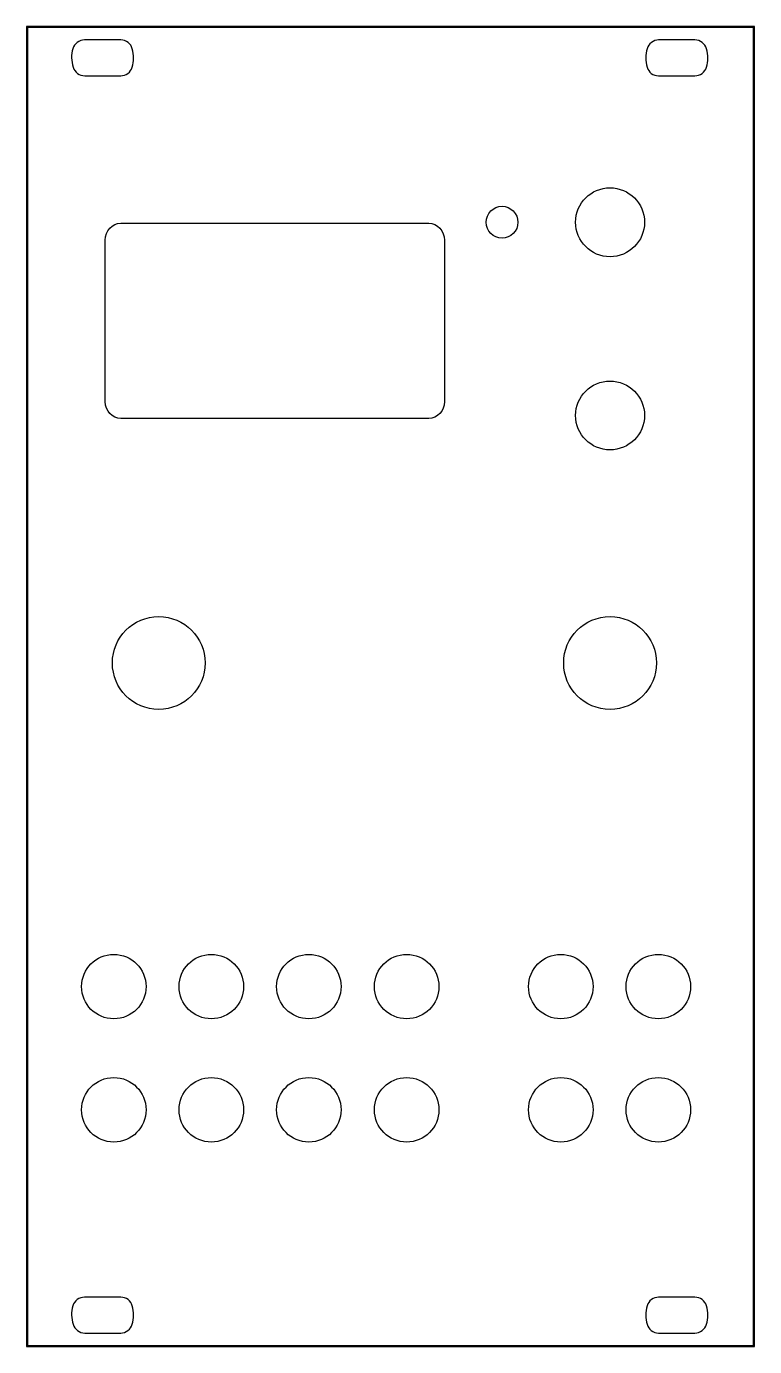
# Model space of a CAD drawing. Extents: x 5 to 76, y 7 to 135.
import ezdxf

# ---------------------------------------------------------------- set-up
doc = ezdxf.new("R2010")
doc.units = 0
doc.layers.add('SVG2', color=7, linetype='CONTINUOUS')

# ---------------------------------------------------------------- blocks, each defined once
blk = doc.blocks.new('*U4')
at = {"layer": 'SVG2', "color": 5}
for points in [[(4.89, 6.59), (4.84, 135.05), (4.89, 135.1)], [(4.84, 6.64), (4.84, 135.05), (4.89, 6.59)], [(4.89, 6.59), (4.89, 135.1), (4.94, 6.59)], [(4.94, 6.59), (4.89, 135.1), (4.94, 135.1)], [(4.94, 135), (4.94, 135.1), (5.69, 135)], [(5.69, 135), (4.94, 135.1), (5.69, 135.1)], [(5.69, 135), (5.69, 135.1), (7.93, 135)], [(7.93, 135), (5.69, 135.1), (7.93, 135.1)], [(7.93, 135), (7.93, 135.1), (11.42, 135)], [(11.42, 135), (7.93, 135.1), (11.42, 135.1)], [(11.42, 135), (11.42, 135.1), (15.95, 135)], [(15.95, 135), (11.42, 135.1), (15.95, 135.1)], [(15.95, 135), (15.95, 135.1), (21.31, 135)], [(21.31, 135), (15.95, 135.1), (21.31, 135.1)], [(21.31, 135), (21.31, 135.1), (27.28, 135)], [(27.28, 135), (21.31, 135.1), (27.28, 135.1)], [(27.28, 135), (27.28, 135.1), (40.28, 135)], [(40.28, 135), (27.28, 135.1), (40.28, 135.1)], [(40.28, 135), (40.28, 135.1), (53.27, 135)], [(53.27, 135), (40.28, 135.1), (53.27, 135.1)], [(53.27, 135), (53.27, 135.1), (59.25, 135)], [(59.25, 135), (53.27, 135.1), (59.25, 135.1)], [(59.25, 135), (59.25, 135.1), (64.6, 135)], [(64.6, 135), (59.25, 135.1), (64.6, 135.1)], [(64.6, 135), (64.6, 135.1), (69.13, 135)], [(69.13, 135), (64.6, 135.1), (69.13, 135.1)], [(69.13, 135), (69.13, 135.1), (72.62, 135)], [(72.62, 135), (69.13, 135.1), (72.62, 135.1)], [(72.62, 135), (72.62, 135.1), (74.86, 135)], [(74.86, 135), (72.62, 135.1), (74.86, 135.1)], [(74.86, 135), (74.86, 135.1), (75.61, 135)], [(75.61, 135), (74.86, 135.1), (75.61, 135.1)], [(75.61, 6.59), (75.61, 135.1), (75.66, 6.59)], [(75.66, 6.59), (75.61, 135.1), (75.66, 135.1)], [(75.66, 6.59), (75.66, 135.1), (75.71, 6.64)], [(75.71, 6.64), (75.66, 135.1), (75.71, 135.05)], [(4.94, 6.59), (4.94, 6.69), (5.69, 6.59)], [(5.69, 6.59), (4.94, 6.69), (5.69, 6.69)], [(5.69, 6.59), (5.69, 6.69), (7.93, 6.59)], [(7.93, 6.59), (5.69, 6.69), (7.93, 6.69)], [(7.93, 6.59), (7.93, 6.69), (11.42, 6.59)], [(11.42, 6.59), (7.93, 6.69), (11.42, 6.69)], [(11.42, 6.59), (11.42, 6.69), (15.95, 6.59)], [(15.95, 6.59), (11.42, 6.69), (15.95, 6.69)], [(15.95, 6.59), (15.95, 6.69), (21.31, 6.59)], [(21.31, 6.59), (15.95, 6.69), (21.31, 6.69)], [(21.31, 6.59), (21.31, 6.69), (27.28, 6.59)], [(27.28, 6.59), (21.31, 6.69), (27.28, 6.69)], [(27.28, 6.59), (27.28, 6.69), (40.28, 6.59)], [(40.28, 6.59), (27.28, 6.69), (40.28, 6.69)], [(40.28, 6.59), (40.28, 6.69), (53.27, 6.59)], [(53.27, 6.59), (40.28, 6.69), (53.27, 6.69)], [(53.27, 6.59), (53.27, 6.69), (59.25, 6.59)], [(59.25, 6.59), (53.27, 6.69), (59.25, 6.69)], [(59.25, 6.59), (59.25, 6.69), (64.6, 6.59)], [(64.6, 6.59), (59.25, 6.69), (64.6, 6.69)], [(64.6, 6.59), (64.6, 6.69), (69.13, 6.59)], [(69.13, 6.59), (64.6, 6.69), (69.13, 6.69)], [(69.13, 6.59), (69.13, 6.69), (72.62, 6.59)], [(72.62, 6.59), (69.13, 6.69), (72.62, 6.69)], [(72.62, 6.59), (72.62, 6.69), (74.86, 6.59)], [(74.86, 6.59), (72.62, 6.69), (74.86, 6.69)], [(74.86, 6.59), (74.86, 6.69), (75.61, 6.59)], [(75.61, 6.59), (74.86, 6.69), (75.61, 6.69)]]:
    blk.add_solid(points, dxfattribs=at)
blk = doc.blocks.new('BLOCK_4')
at = {"layer": 'SVG2'}
for points in [[(75.66, 135.05), (4.89, 135.05), (4.89, 135.05), (4.89, 6.64), (4.89, 6.64), (75.66, 6.64), (75.66, 6.64), (75.66, 135.05), (75.66, 135.05)], [(4.94, 6.69), (75.61, 6.69), (75.61, 135), (4.94, 135), (4.94, 6.69)]]:
    blk.add_lwpolyline(points, dxfattribs=at)
blk.add_open_spline([(75.66, 6.59), (75.66, 6.59), (4.89, 6.59), (4.89, 6.59), (4.86, 6.59), (4.84, 6.61), (4.84, 6.64), (4.84, 6.64), (4.84, 135.05), (4.84, 135.05), (4.84, 135.08), (4.86, 135.1), (4.89, 135.1), (4.89, 135.1), (75.66, 135.1), (75.66, 135.1), (75.69, 135.1), (75.71, 135.08), (75.71, 135.05), (75.71, 135.05), (75.71, 6.64), (75.71, 6.64), (75.71, 6.61), (75.69, 6.59), (75.66, 6.59)], degree=3, knots=[0, 0, 0, 0, 1, 1, 1, 2, 2, 2, 3, 3, 3, 4, 4, 4, 5, 5, 5, 6, 6, 6, 7, 7, 7, 8, 8, 8, 8], dxfattribs=at)
at = {"layer": 'SVG2', "color": 5}
blk.add_blockref('*U4', (0, 0), dxfattribs=at)

msp = doc.modelspace()

# ---------------------------------------------------------------- linework, layer by layer
at = {"layer": 'SVG2', "color": 5}
for points, knots in [([(9.36, 132.93), (9.5, 133.43), (10, 133.78), (10.49, 133.78), (10.49, 133.78), (14.02, 133.78), (14.02, 133.78), (14.55, 133.78), (15.01, 133.43), (15.15, 132.93), (15.32, 132.33), (15.32, 131.7), (15.15, 131.13), (15.01, 130.64), (14.51, 130.29), (14.02, 130.29), (14.02, 130.29), (10.53, 130.29), (10.53, 130.29), (10, 130.29), (9.54, 130.64), (9.4, 131.13), (9.19, 131.73), (9.19, 132.37), (9.36, 132.93)], [0, 0, 0, 0, 1, 1, 1, 2, 2, 2, 3, 3, 3, 4, 4, 4, 5, 5, 5, 6, 6, 6, 7, 7, 7, 8, 8, 8, 8]), ([(65.24, 132.93), (65.38, 133.43), (65.88, 133.78), (66.37, 133.78), (66.37, 133.78), (69.9, 133.78), (69.9, 133.78), (70.43, 133.78), (70.89, 133.43), (71.03, 132.93), (71.2, 132.33), (71.2, 131.7), (71.03, 131.13), (70.89, 130.64), (70.39, 130.29), (69.9, 130.29), (69.9, 130.29), (66.37, 130.29), (66.37, 130.29), (65.84, 130.29), (65.38, 130.64), (65.24, 131.13), (65.07, 131.73), (65.07, 132.37), (65.24, 132.93)], [0, 0, 0, 0, 1, 1, 1, 2, 2, 2, 3, 3, 3, 4, 4, 4, 5, 5, 5, 6, 6, 6, 7, 7, 7, 8, 8, 8, 8]), ([(61.64, 112.68), (63.49, 112.68), (65, 114.18), (65, 116.04), (65, 117.89), (63.49, 119.39), (61.64, 119.39), (59.79, 119.39), (58.29, 117.89), (58.29, 116.04), (58.29, 114.18), (59.79, 112.68), (61.64, 112.68)], [0, 0, 0, 0, 1, 1, 1, 2, 2, 2, 3, 3, 3, 4, 4, 4, 4]), ([(51.13, 114.48), (51.99, 114.48), (52.68, 115.18), (52.68, 116.04), (52.68, 116.89), (51.99, 117.59), (51.13, 117.59), (50.27, 117.59), (49.58, 116.89), (49.58, 116.04), (49.58, 115.18), (50.27, 114.48), (51.13, 114.48)], [0, 0, 0, 0, 1, 1, 1, 2, 2, 2, 3, 3, 3, 4, 4, 4, 4]), ([(14.02, 96.94), (14.02, 96.94), (44, 96.94), (44, 96.94), (44.82, 96.94), (45.52, 97.66), (45.52, 98.58), (45.52, 98.58), (45.52, 114.29), (45.52, 114.29), (45.52, 115.17), (44.85, 115.94), (44, 115.94), (44, 115.94), (14.02, 115.94), (14.02, 115.94), (13.21, 115.94), (12.5, 115.21), (12.5, 114.29), (12.5, 114.29), (12.5, 98.58), (12.5, 98.58), (12.54, 97.66), (13.21, 96.94), (14.02, 96.94)], [0, 0, 0, 0, 1, 1, 1, 2, 2, 2, 3, 3, 3, 4, 4, 4, 5, 5, 5, 6, 6, 6, 7, 7, 7, 8, 8, 8, 8]), ([(61.64, 93.88), (63.49, 93.88), (65, 95.38), (65, 97.23), (65, 99.08), (63.49, 100.58), (61.64, 100.58), (59.79, 100.58), (58.29, 99.08), (58.29, 97.23), (58.29, 95.38), (59.79, 93.88), (61.64, 93.88)], [0, 0, 0, 0, 1, 1, 1, 2, 2, 2, 3, 3, 3, 4, 4, 4, 4]), ([(17.72, 68.62), (20.22, 68.62), (22.24, 70.64), (22.24, 73.14), (22.24, 75.63), (20.22, 77.65), (17.72, 77.65), (15.23, 77.65), (13.21, 75.63), (13.21, 73.14), (13.21, 70.64), (15.23, 68.62), (17.72, 68.62)], [0, 0, 0, 0, 1, 1, 1, 2, 2, 2, 3, 3, 3, 4, 4, 4, 4]), ([(61.64, 68.62), (64.14, 68.62), (66.16, 70.64), (66.16, 73.14), (66.16, 75.63), (64.14, 77.65), (61.64, 77.65), (59.15, 77.65), (57.13, 75.63), (57.13, 73.14), (57.13, 70.64), (59.15, 68.62), (61.64, 68.62)], [0, 0, 0, 0, 1, 1, 1, 2, 2, 2, 3, 3, 3, 4, 4, 4, 4]), ([(13.35, 38.5), (15.08, 38.5), (16.49, 39.9), (16.49, 41.63), (16.49, 43.37), (15.08, 44.77), (13.35, 44.77), (11.61, 44.77), (10.21, 43.37), (10.21, 41.63), (10.21, 39.9), (11.61, 38.5), (13.35, 38.5)], [0, 0, 0, 0, 1, 1, 1, 2, 2, 2, 3, 3, 3, 4, 4, 4, 4]), ([(22.84, 38.5), (24.57, 38.5), (25.98, 39.9), (25.98, 41.63), (25.98, 43.37), (24.57, 44.77), (22.84, 44.77), (21.1, 44.77), (19.7, 43.37), (19.7, 41.63), (19.7, 39.9), (21.1, 38.5), (22.84, 38.5)], [0, 0, 0, 0, 1, 1, 1, 2, 2, 2, 3, 3, 3, 4, 4, 4, 4]), ([(32.33, 38.5), (34.06, 38.5), (35.47, 39.9), (35.47, 41.63), (35.47, 43.37), (34.06, 44.77), (32.33, 44.77), (30.59, 44.77), (29.19, 43.37), (29.19, 41.63), (29.19, 39.9), (30.59, 38.5), (32.33, 38.5)], [0, 0, 0, 0, 1, 1, 1, 2, 2, 2, 3, 3, 3, 4, 4, 4, 4]), ([(41.85, 38.5), (43.59, 38.5), (44.99, 39.9), (44.99, 41.63), (44.99, 43.37), (43.59, 44.77), (41.85, 44.77), (40.12, 44.77), (38.71, 43.37), (38.71, 41.63), (38.71, 39.9), (40.12, 38.5), (41.85, 38.5)], [0, 0, 0, 0, 1, 1, 1, 2, 2, 2, 3, 3, 3, 4, 4, 4, 4]), ([(56.85, 38.5), (58.58, 38.5), (59.99, 39.9), (59.99, 41.63), (59.99, 43.37), (58.58, 44.77), (56.85, 44.77), (55.11, 44.77), (53.71, 43.37), (53.71, 41.63), (53.71, 39.9), (55.11, 38.5), (56.85, 38.5)], [0, 0, 0, 0, 1, 1, 1, 2, 2, 2, 3, 3, 3, 4, 4, 4, 4]), ([(66.34, 38.5), (68.07, 38.5), (69.48, 39.9), (69.48, 41.63), (69.48, 43.37), (68.07, 44.77), (66.34, 44.77), (64.6, 44.77), (63.2, 43.37), (63.2, 41.63), (63.2, 39.9), (64.6, 38.5), (66.34, 38.5)], [0, 0, 0, 0, 1, 1, 1, 2, 2, 2, 3, 3, 3, 4, 4, 4, 4]), ([(13.35, 26.5), (15.08, 26.5), (16.49, 27.91), (16.49, 29.64), (16.49, 31.37), (15.08, 32.78), (13.35, 32.78), (11.61, 32.78), (10.21, 31.37), (10.21, 29.64), (10.21, 27.91), (11.61, 26.5), (13.35, 26.5)], [0, 0, 0, 0, 1, 1, 1, 2, 2, 2, 3, 3, 3, 4, 4, 4, 4]), ([(22.84, 26.5), (24.57, 26.5), (25.98, 27.91), (25.98, 29.64), (25.98, 31.37), (24.57, 32.78), (22.84, 32.78), (21.1, 32.78), (19.7, 31.37), (19.7, 29.64), (19.7, 27.91), (21.1, 26.5), (22.84, 26.5)], [0, 0, 0, 0, 1, 1, 1, 2, 2, 2, 3, 3, 3, 4, 4, 4, 4]), ([(32.33, 26.5), (34.06, 26.5), (35.47, 27.91), (35.47, 29.64), (35.47, 31.37), (34.06, 32.78), (32.33, 32.78), (30.59, 32.78), (29.19, 31.37), (29.19, 29.64), (29.19, 27.91), (30.59, 26.5), (32.33, 26.5)], [0, 0, 0, 0, 1, 1, 1, 2, 2, 2, 3, 3, 3, 4, 4, 4, 4]), ([(41.85, 26.5), (43.59, 26.5), (44.99, 27.91), (44.99, 29.64), (44.99, 31.37), (43.59, 32.78), (41.85, 32.78), (40.12, 32.78), (38.71, 31.37), (38.71, 29.64), (38.71, 27.91), (40.12, 26.5), (41.85, 26.5)], [0, 0, 0, 0, 1, 1, 1, 2, 2, 2, 3, 3, 3, 4, 4, 4, 4]), ([(56.85, 26.5), (58.58, 26.5), (59.99, 27.91), (59.99, 29.64), (59.99, 31.37), (58.58, 32.78), (56.85, 32.78), (55.11, 32.78), (53.71, 31.37), (53.71, 29.64), (53.71, 27.91), (55.11, 26.5), (56.85, 26.5)], [0, 0, 0, 0, 1, 1, 1, 2, 2, 2, 3, 3, 3, 4, 4, 4, 4]), ([(66.34, 26.5), (68.07, 26.5), (69.48, 27.91), (69.48, 29.64), (69.48, 31.37), (68.07, 32.78), (66.34, 32.78), (64.6, 32.78), (63.2, 31.37), (63.2, 29.64), (63.2, 27.91), (64.6, 26.5), (66.34, 26.5)], [0, 0, 0, 0, 1, 1, 1, 2, 2, 2, 3, 3, 3, 4, 4, 4, 4]), ([(9.36, 10.56), (9.5, 11.05), (10, 11.4), (10.49, 11.4), (10.49, 11.4), (14.02, 11.4), (14.02, 11.4), (14.55, 11.4), (15.01, 11.05), (15.15, 10.56), (15.32, 9.96), (15.32, 9.32), (15.15, 8.76), (15.01, 8.26), (14.51, 7.91), (14.02, 7.91), (14.02, 7.91), (10.53, 7.91), (10.53, 7.91), (10, 7.91), (9.54, 8.26), (9.4, 8.76), (9.19, 9.32), (9.19, 9.96), (9.36, 10.56)], [0, 0, 0, 0, 1, 1, 1, 2, 2, 2, 3, 3, 3, 4, 4, 4, 5, 5, 5, 6, 6, 6, 7, 7, 7, 8, 8, 8, 8]), ([(65.24, 10.56), (65.38, 11.05), (65.88, 11.4), (66.37, 11.4), (66.37, 11.4), (69.9, 11.4), (69.9, 11.4), (70.43, 11.4), (70.89, 11.05), (71.03, 10.56), (71.2, 9.96), (71.2, 9.32), (71.03, 8.76), (70.89, 8.26), (70.39, 7.91), (69.9, 7.91), (69.9, 7.91), (66.37, 7.91), (66.37, 7.91), (65.84, 7.91), (65.38, 8.26), (65.24, 8.76), (65.07, 9.32), (65.07, 9.96), (65.24, 10.56)], [0, 0, 0, 0, 1, 1, 1, 2, 2, 2, 3, 3, 3, 4, 4, 4, 5, 5, 5, 6, 6, 6, 7, 7, 7, 8, 8, 8, 8])]:
    msp.add_open_spline(points, degree=3, knots=knots, dxfattribs=at)

# ---------------------------------------------------------------- block references
at = {"layer": 'SVG2'}
msp.add_blockref('BLOCK_4', (0, 0), dxfattribs=at)

doc.saveas('drawing.dxf')
